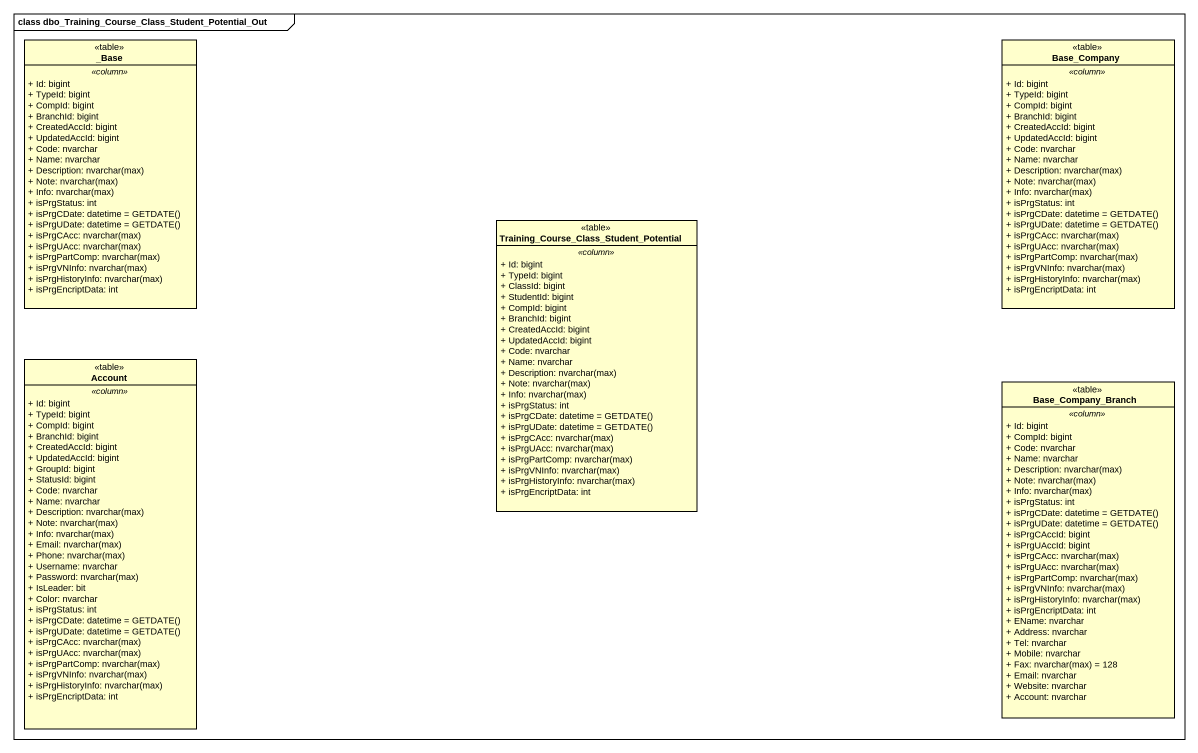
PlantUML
@startuml
mainframe class dbo_Training_Course_Class_Student_Potential_Out
hide circle
hide empty members
skinparam classAttributeIconSize 0
class "_Base" as Base <<table>> {
  .. <<column>> ..
  + Id: bigint
  + TypeId: bigint
  + CompId: bigint
  + BranchId: bigint
  + CreatedAccId: bigint
  + UpdatedAccId: bigint
  + Code: nvarchar
  + Name: nvarchar
  {field} + Description: nvarchar(max)
  {field} + Note: nvarchar(max)
  {field} + Info: nvarchar(max)
  + isPrgStatus: int
  {field} + isPrgCDate: datetime = GETDATE()
  {field} + isPrgUDate: datetime = GETDATE()
  {field} + isPrgCAcc: nvarchar(max)
  {field} + isPrgUAcc: nvarchar(max)
  {field} + isPrgPartComp: nvarchar(max)
  {field} + isPrgVNInfo: nvarchar(max)
  {field} + isPrgHistoryInfo: nvarchar(max)
  + isPrgEncriptData: int
}
class Base_Company <<table>> {
  .. <<column>> ..
  + Id: bigint
  + TypeId: bigint
  + CompId: bigint
  + BranchId: bigint
  + CreatedAccId: bigint
  + UpdatedAccId: bigint
  + Code: nvarchar
  + Name: nvarchar
  {field} + Description: nvarchar(max)
  {field} + Note: nvarchar(max)
  {field} + Info: nvarchar(max)
  + isPrgStatus: int
  {field} + isPrgCDate: datetime = GETDATE()
  {field} + isPrgUDate: datetime = GETDATE()
  {field} + isPrgCAcc: nvarchar(max)
  {field} + isPrgUAcc: nvarchar(max)
  {field} + isPrgPartComp: nvarchar(max)
  {field} + isPrgVNInfo: nvarchar(max)
  {field} + isPrgHistoryInfo: nvarchar(max)
  + isPrgEncriptData: int
}
class "Training_Course_Class_Student_Potential" as Training_Course_Class <<table>> {
  .. <<column>> ..
  + Id: bigint
  + TypeId: bigint
  + ClassId: bigint
  + StudentId: bigint
  + CompId: bigint
  + BranchId: bigint
  + CreatedAccId: bigint
  + UpdatedAccId: bigint
  + Code: nvarchar
  + Name: nvarchar
  {field} + Description: nvarchar(max)
  {field} + Note: nvarchar(max)
  {field} + Info: nvarchar(max)
  + isPrgStatus: int
  {field} + isPrgCDate: datetime = GETDATE()
  {field} + isPrgUDate: datetime = GETDATE()
  {field} + isPrgCAcc: nvarchar(max)
  {field} + isPrgUAcc: nvarchar(max)
  {field} + isPrgPartComp: nvarchar(max)
  {field} + isPrgVNInfo: nvarchar(max)
  {field} + isPrgHistoryInfo: nvarchar(max)
  + isPrgEncriptData: int
}
class Account <<table>> {
  .. <<column>> ..
  + Id: bigint
  + TypeId: bigint
  + CompId: bigint
  + BranchId: bigint
  + CreatedAccId: bigint
  + UpdatedAccId: bigint
  + GroupId: bigint
  + StatusId: bigint
  + Code: nvarchar
  + Name: nvarchar
  {field} + Description: nvarchar(max)
  {field} + Note: nvarchar(max)
  {field} + Info: nvarchar(max)
  {field} + Email: nvarchar(max)
  {field} + Phone: nvarchar(max)
  + Username: nvarchar
  {field} + Password: nvarchar(max)
  + IsLeader: bit
  + Color: nvarchar
  + isPrgStatus: int
  {field} + isPrgCDate: datetime = GETDATE()
  {field} + isPrgUDate: datetime = GETDATE()
  {field} + isPrgCAcc: nvarchar(max)
  {field} + isPrgUAcc: nvarchar(max)
  {field} + isPrgPartComp: nvarchar(max)
  {field} + isPrgVNInfo: nvarchar(max)
  {field} + isPrgHistoryInfo: nvarchar(max)
  + isPrgEncriptData: int
}
class Base_Company_Branch <<table>> {
  .. <<column>> ..
  + Id: bigint
  + CompId: bigint
  + Code: nvarchar
  + Name: nvarchar
  {field} + Description: nvarchar(max)
  {field} + Note: nvarchar(max)
  {field} + Info: nvarchar(max)
  + isPrgStatus: int
  {field} + isPrgCDate: datetime = GETDATE()
  {field} + isPrgUDate: datetime = GETDATE()
  + isPrgCAccId: bigint
  + isPrgUAccId: bigint
  {field} + isPrgCAcc: nvarchar(max)
  {field} + isPrgUAcc: nvarchar(max)
  {field} + isPrgPartComp: nvarchar(max)
  {field} + isPrgVNInfo: nvarchar(max)
  {field} + isPrgHistoryInfo: nvarchar(max)
  + isPrgEncriptData: int
  + EName: nvarchar
  + Address: nvarchar
  + Tel: nvarchar
  + Mobile: nvarchar
  {field} + Fax: nvarchar(max) = 128
  + Email: nvarchar
  + Website: nvarchar
  + Account: nvarchar
}
@enduml
